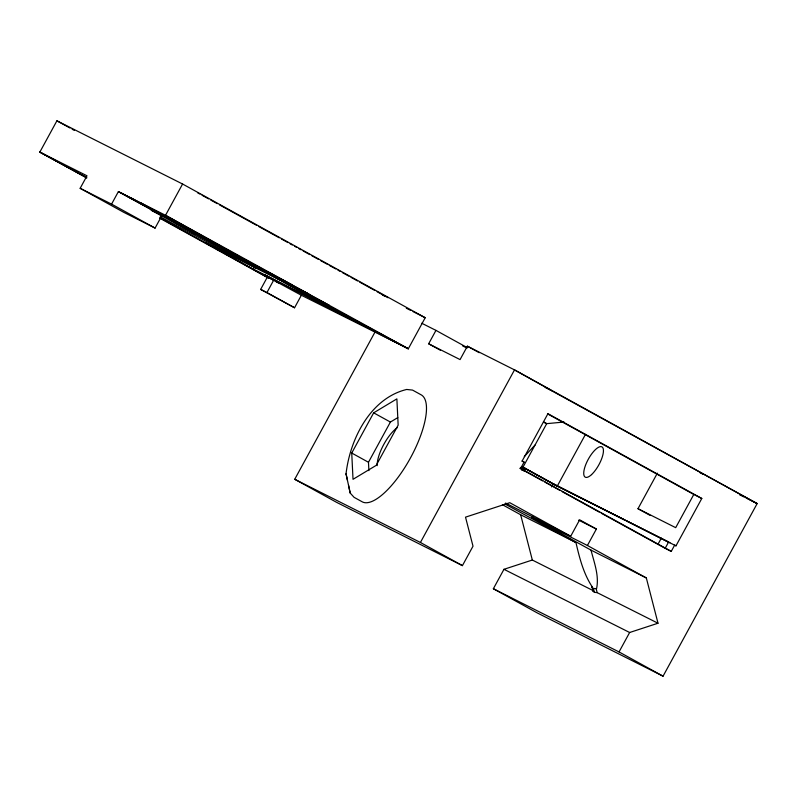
<?xml version="1.0" encoding="UTF-8"?>
<svg xmlns="http://www.w3.org/2000/svg" width="797" height="797" viewBox="0 0 797 797"><rect width="100%" height="100%" fill="white"/><g stroke="black" fill="none" stroke-linecap="round" stroke-linejoin="round"><path stroke-width="1.2" d="M522.902 470.041L522.942 467.231L520.6 467.46M346.047 473.787C349.943 439.396 370.236 398.271 406.669 389.464L412.547 390.092L420.916 394.704A61.08 21.091 -61.1 0 1 410.535 457.797A61.08 21.091 -61.1 0 1 362.446 501.941L354.077 497.328L350.192 493.044L346.047 473.787L347.392 480.143M532.695 516.406L532.117 517.671L587.419 545.487L646.327 577.945L658.003 623.234L597.182 592.649L594.403 592.291L592.948 591.075L592.161 586.781C583.484 573.571 579.449 557.83 575.962 542.568L504.89 503.983M592.948 591.075L592.161 586.781M86.634 177.88L39.85 152.097L56.906 120.815L182.583 184.017L425.219 317.724L408.303 348.757L301.366 295.249L267.463 276.888L260.649 289.401L294.551 307.762L301.366 295.249M80.158 188.311L111.58 204.112L118.394 191.599L161.901 215.569L155.086 228.081L123.665 212.281L80.158 188.311L86.983 175.798L39.85 152.097L86.823 177.801M182.583 184.017L165.527 215.3L118.394 191.599M160.008 217.86L253.326 269.107L254.462 267.025M260.649 289.401L266.935 292.549L273.75 280.036M587.419 545.487L596.385 529.039L579.648 519.823L570.692 536.261L509.781 502.698L465.518 517.153L473.01 546.194L462.419 565.621L336.733 502.419L294.731 479.276L375.138 331.811M351.736 453.045L373.663 412.836L396.876 398.879L398.151 425.15L376.224 465.358L353.021 479.316L351.736 453.045L368.473 462.27L368.881 470.628M440.472 350.301L428.656 343.786L435.959 330.386L467.132 347.562M368.473 462.27L390.4 422.051L397.783 417.618M593.147 590.617L532.326 560.032L503.963 569.307L493.363 588.734L537.377 612.983L663.054 676.185L757.15 503.594L514.513 369.888L467.381 346.187L460.068 359.586L428.656 343.786M294.731 479.276L420.417 542.468L514.513 369.888L552.49 391.108M524.067 462.13L520.65 468.377L671.253 551.375L674.67 545.118L675.976 545.845L701.798 498.474L547.938 413.693L522.115 461.055L524.067 462.13L522.035 461.104M521.497 469.891L546.702 423.655L564.027 422.031M522.115 470.11L522.922 468.636M523.838 471.067L525.283 468.407L557.252 486.13L624.609 520.013M551.673 486.967L553.357 483.879L668.583 542.06L665.166 548.316L601.346 513.248M585.486 434.355L557.252 486.13L522.942 467.231L525.283 468.407M649.983 515.31L637.989 508.705L657.366 473.159M657.894 544.421L661.311 538.164M701.798 498.474L693.798 494.459L675.697 527.664L637.989 508.705M493.363 588.734L619.04 651.936L629.64 632.499L658.003 623.234M524.306 456.601L535.046 445.025M591.952 587.24L593.416 588.465L596.574 588.644C599.334 575.763 594.154 562.552 591.015 550.129L532.117 517.671M268.459 277.964L204.799 242.368L288.056 284.24L289.271 284.18L329.241 305.291M161.901 215.569L151.091 210.129L288.056 284.24L308.907 294.113L255.658 265.66L165.527 215.3L408.303 348.757L264.634 274.796L270.801 278.571M382.43 294.98L384.642 296.095M406.311 308.22L410.764 310.451M412.985 311.567L425.219 317.724M421.713 323.223L435.959 330.386M462.658 345.928L467.002 348.12M545.148 387.412L550.578 390.151M700.005 472.701L703.333 474.374M739.526 494.738L743.93 496.949M746.141 498.055L757.15 503.594L551.663 390.749M253.326 269.107L336.583 310.979L408.303 348.757L288.056 284.24L140.392 202.657M543.723 422.151L546.702 423.655L543.474 421.872M626.821 521.118L675.976 545.845M665.166 548.316L671.253 551.375M578.692 520.142L596.385 529.039M570.692 536.261L505.587 503.056M502.439 504.71L520.65 514.752L575.962 542.568M591.015 550.129L646.327 577.945M503.963 569.307L629.64 632.499M197.118 234.268L292.25 284.957M669.888 542.777L553.357 483.879L522.942 467.231M226.786 250.378L227.504 250.746M199.031 235.235L244.978 260.29L175.131 222.821L192.924 232.545L192.167 232.057M160.267 216.814L256.475 268.36M236.898 255.877L238.532 256.764M238.921 256.973L240.146 257.64L120.467 192.635L289.271 284.18L270.024 273.51M240.943 258.079L241.76 258.527M39.85 152.097L86.484 177.313M130.429 197.646L200.944 236.201M197.716 192.874L199.888 194.07M202.059 195.265L208.585 198.861M210.767 200.057L217.282 203.653M219.464 204.859L256.425 225.222M258.597 226.428L279.259 237.805M281.431 239L287.956 242.597M290.128 243.802L292.3 244.998M294.482 246.193L296.653 247.389M298.825 248.594L300.997 249.79M303.179 250.985L309.704 254.582M311.876 255.777L318.401 259.374M320.573 260.569L327.099 264.166M329.271 265.371L335.796 268.958M337.968 270.163L340.14 271.359M342.321 272.554L348.837 276.151M351.019 277.346L357.534 280.942M359.716 282.138L374.929 290.526M377.111 291.732L387.98 297.719M467.381 346.187L479.206 352.702M56.906 120.815L69.957 128.008M72.138 129.214L74.31 130.409M547.519 413.842L693.798 494.459M288.056 284.24L336.583 310.979M281.769 281.082L330.297 307.821M275.324 281.231L278.442 282.945M159.539 218.049L268.35 278.014M111.58 204.112L155.086 228.081M266.935 292.549L294.551 307.762M519.774 468.307L542.608 480.89M544.789 482.085L551.315 485.682M553.487 486.877L560.012 490.474M562.184 491.679L599.165 512.053M373.663 412.836L390.4 422.051M420.417 542.468L462.419 565.621M619.04 651.936L663.054 676.185M267.463 276.888L273.251 280.086M251.583 264.504L224.206 249.092M189.706 230.881L194.886 233.82M596.196 588.814L597.182 592.649M593.416 588.465L594.403 592.291M520.65 514.752L532.326 560.032M348.568 485.403L350.192 493.044M377.2 465.657A25.444 8.787 -61.1 0 1 397.474 427.521M591.563 474.594A17.305 5.978 -61.1 0 0 602.95 447.994A17.305 5.978 -61.1 0 0 586.243 463.436A17.305 5.978 -61.1 0 0 591.563 474.594"/></g></svg>
